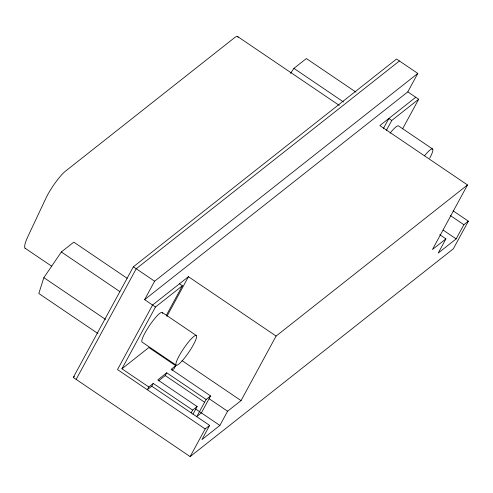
<?xml version="1.0" encoding="UTF-8"?>
<svg xmlns="http://www.w3.org/2000/svg" width="493" height="493" viewBox="0 0 493 493"><rect width="100%" height="100%" fill="white"/><g stroke="black" fill="none" stroke-linecap="round" stroke-linejoin="round"><path stroke-width="0.74" d="M127.219 278.329L73.796 242.149L61.354 251.972L43.865 277.639L38.811 293.489L97.959 333.551M453.085 210.819L468.35 221.16L453.332 248.823L190.138 456.598L73.278 377.447L133.35 266.805L396.545 59.024L417.817 73.432L407.803 91.871L144.615 299.652L155.48 307.01L182.392 285.761L179.47 283.783M76.15 379.394L136.228 268.747L399.422 60.972M144.615 299.652L154.623 281.213L417.817 73.432M121.937 368.789L148.855 347.534L175.705 365.726L171.219 369.269L210.591 395.934L206.105 399.478L166.733 372.807L157.76 379.893L197.132 406.559L192.646 410.102L153.274 383.431L148.787 386.974L121.937 368.789L155.48 307.01M166.351 315.304L182.392 285.761M166.911 316.364L188.443 276.696L276.092 336.066L467.506 184.949L379.856 125.586L415.747 97.25M148.787 386.974L147.284 389.741L151.77 386.198L153.274 383.431M158.654 380.769L165.229 375.574L166.733 372.807M175.705 365.726L174.202 368.493L171.958 370.261M191.142 412.869L192.646 410.102M193.059 414.058L197.132 406.559M206.105 399.478L196.892 416.443L201.378 412.9L210.591 395.934M190.138 456.598L205.156 428.941L209.642 425.397L151.77 386.198M209.642 425.397L201.933 439.602L219.878 425.434L227.587 411.23L241.046 400.606L276.092 336.066M383.357 128.587L388.829 118.505L391.75 120.483L418.668 99.229L407.803 91.871M386.284 130.553L391.75 120.483M402.627 128.778L418.668 99.229M467.506 184.949L432.46 249.495L445.918 238.871L439.75 234.693M445.918 238.871L438.209 253.069L456.154 238.902L463.864 224.703L468.35 221.16M290.513 73.377L293.92 68.367L306.363 58.544L355.971 92.148M188.443 276.696L152.553 305.031L117.513 369.571L205.156 428.941M73.278 377.447L74.486 376.492M432.62 149.022L398.535 125.931A17.927 3.168 -55.9 0 0 390.031 133.221M293.92 68.367L343.529 101.971M237.872 36.716L339.258 105.385M450.294 215.509L463.864 224.703M443.201 230.132L456.154 238.902M133.35 266.805L154.623 281.213M162.259 312.463L196.343 335.548A17.927 3.168 -55.9 0 1 183.334 359.502A17.927 3.168 -55.9 0 1 179.07 356.026A17.927 3.168 -55.9 0 1 196.343 335.548M61.354 251.972L119.867 291.603M25.038 248.164L51.82 266.3M181.985 360.599L241.046 400.606M176.155 365.171L142.07 342.087A17.927 3.168 -55.9 0 1 151.043 323.353A17.927 3.168 -55.9 0 1 162.548 313.486M43.865 277.639L105.551 319.427M209.087 398.701L227.587 411.23M165.229 375.574L204.601 402.239M195.666 409.036L219.878 425.434M424.559 155.751A17.927 3.168 -55.9 0 1 432.503 148.948A17.927 3.168 -55.9 0 1 429.705 158.167M25.605 248.54A34.337 6.064 -55.9 0 1 28.002 236.313L45.744 198.599A21.569 3.808 -55.9 0 1 65.144 171.428L234.354 37.844A23.424 4.135 -55.9 0 1 238.101 37.419"/></g></svg>
